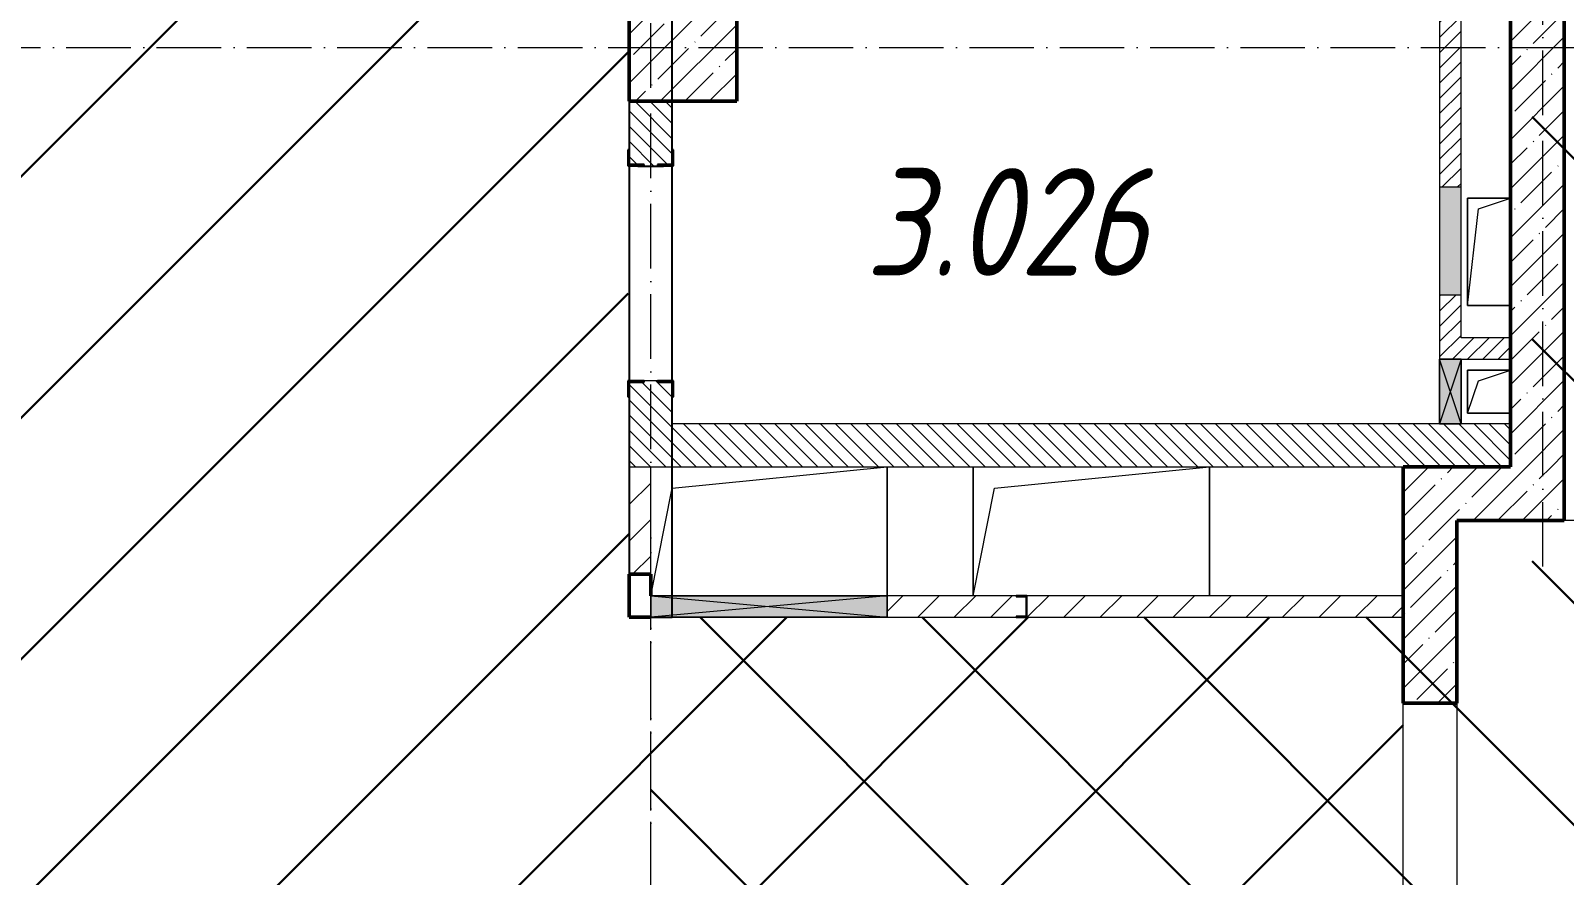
# Model space of a CAD drawing. Header units: millimetres. Extents: x 35697 to 388678, y -91946 to 171347.
# Drawn here: x 374236 to 381371, y -38782 to -34854 of the extents above; entities that cross this region are included whole.
import ezdxf

# ---------------------------------------------------------------- set-up
doc = ezdxf.new("R2010")
doc.units = ezdxf.units.MM
doc.linetypes.add('50_200_ШТРИХ_1Т_ш5_п1_п1_', pattern=[700, 500, -100, 0, -100])
for name, color, linetype, lineweight in [('2.1) ПГП окна 2.8 м', 5, 'Continuous', 30), ('4) ЛЕстницы', 5, 'Continuous', 30), ('A-DETL-GENF-OTLN', 7, 'Continuous', 9), ('A-FLOR-____-OTLN', 7, 'Continuous', 9), ('A-GENM-____-MCUT', 7, 'Continuous', 25), ('A-GENM-____-OTLN', 7, 'Continuous', 9), ('A-GENM-____-OTLN-1', 7, 'Continuous', 25), ('A-GLAZ-____-OTLN', 7, 'Continuous', 9), ('A-WALL-____-MCUT', 7, 'Continuous', 13), ('A-WALL-____-MCUT-2', 7, 'Continuous', 50), ('A-WALL-____-OTLN', 7, 'Continuous', 9), ('A-WALL-____-PATT-1', 7, 'Continuous', 9), ('A-WALL-FNSH-MCUT-1', 7, 'Continuous', 9), ('I-WALL-____-OTLN', 7, 'Continuous', 9), ('S-COLS-____-MCUT', 7, 'Continuous', 50), ('S-COLS-____-OTLN', 7, 'Continuous', 9), ('S-GRID-____-OTLN-1', 7, '50_200_ШТРИХ_1Т_ш5_п1_п1_', 9), ('Марки помещений', 7, 'Continuous', 9), ('стяжа', 7, 'Continuous', 30)]:
    doc.layers.add(name, color=color, linetype=linetype, lineweight=lineweight)
doc.styles.add('ISOCPEUR_I_2', font='isocpeui.ttf', dxfattribs={"width": 0.85, "height": 2.3})
pattern_1 = [(45, (283770.71, -86863.46), (-84.85281, 84.85281), [])]
pattern_2 = [(45, (283770.7, -86863.46), (-114.04925, 114.04925), []), (45, (283884.76, -86863.46), (-114.04925, 114.04925), [201.612, -40.322, 3.353, -36.97])]
pattern_3 = [(45, (283770.707, -86863.456), (-35.35534, 35.35534), [])]
pattern_4 = [(135, (283770.707, -86863.456), (-35.35534, -35.35534), [])]

# ---------------------------------------------------------------- blocks, each defined once
blk = doc.blocks.new('BSC_Колонна _Прямоугольная - 500х500-V146-АР1_План отверстий 3 этажа в осях 1-64_Ю-ЯЯ')
at = {"layer": 'S-COLS-____-OTLN'}
h = blk.add_hatch(dxfattribs=at)
h.set_pattern_fill('FP_151', color=256, style=0, pattern_type=2)
h.set_pattern_definition([(45, (-93500, -51931.04), (-114.04925, 114.04925), []), (45, (-93385.95, -51931.04), (-114.04925, 114.04925), [201.613, -40.323, 3.353, -36.97])])
h.paths.add_polyline_path([(-250, -250), (250, -250), (250, 250), (-250, 250)], flags=0)
at = {"layer": 'S-COLS-____-MCUT'}
for p, q in [((250, 250), (-250, 250)), ((-250, 250), (-250, -250)), ((250, -250), (250, 250)), ((-250, -250), (250, -250))]:
    blk.add_line(p, q, dxfattribs=at)
blk = doc.blocks.new('154_Стойка_СКБ_Уголок - СМ-2180_200-28268025-АР1_План отверстий 3 этажа в осях 1-64_Ю-ЯЯ')
at = {"layer": 'A-GENM-____-MCUT'}
for p, q in [((125, 156), (125, 81)), ((200, 156), (125, 156)), ((131, 81), (131, 150)), ((131, 150), (200, 150)), ((200, 150), (200, 156)), ((125, 81), (131, 81)), ((131, 19), (125, 19)), ((125, 19), (125, -56)), ((131, -50), (131, 19)), ((125, -56), (200, -56)), ((200, -50), (131, -50)), ((200, -56), (200, -50))]:
    blk.add_line(p, q, dxfattribs=at)
blk = doc.blocks.new('Стойка_Влож_Полоса боковая - Полоса-28213942-АР1_План отверстий 3 этажа в осях 1-64_Ю-ЯЯ')
at = {"layer": 'A-GENM-____-OTLN'}
for p, q in [((-5, 60), (0, 60)), ((-5, -60), (-5, 60)), ((0, -60), (-5, -60))]:
    blk.add_line(p, q, dxfattribs=at)
blk = doc.blocks.new('154_Фахверк_СКБ_Швеллер - Тип_100_3960-28515445-АР1_План отверстий 3 этажа в осях 1-64_Ю-ЯЯ')
at = {"layer": 'A-GENM-____-MCUT'}
for p, q in [((175, 50), (125, 50)), ((125, 50), (125, -50)), ((128, 47), (175, 47)), ((128, -47), (128, 47)), ((175, 47), (175, 50)), ((125, -50), (175, -50)), ((175, -47), (128, -47)), ((175, -50), (175, -47))]:
    blk.add_line(p, q, dxfattribs=at)
blk = doc.blocks.new('AR_Отверстие Ниша - Лючок-32405250-АР1_План отверстий 3 этажа в осях 1-64_Ю-ЯЯ')
at = {"layer": 'A-GLAZ-____-OTLN'}
blk.add_hatch(color=256, dxfattribs=at).paths.add_polyline_path([(250, -50), (250, 50), (-250, 50), (-250, -50)], flags=0)
for p, q in [((250, 50), (-250, 50)), ((-250, 50), (-250, -50)), ((250, -50), (250, 50)), ((-250, -50), (250, -50))]:
    blk.add_line(p, q, dxfattribs=at)
blk = doc.blocks.new('AR_Отверстие прямоугольное _в плите_ - AR_Отверстие прямоугольное _в плите_-30229458-АР1_План отверстий 3 этажа в осях 1-64_Ю-ЯЯ')
at = {"layer": 'A-GENM-____-OTLN'}
for p, q in [((100, 250), (-100, 250)), ((-100, 250), (-100, -250)), ((-50, 200), (100, 250)), ((-100, -250), (-50, 200)), ((-100, -250), (100, -250))]:
    blk.add_line(p, q, dxfattribs=at)
blk = doc.blocks.new('AR_Отверстие прямоугольное _в плите_ - AR_Отверстие прямоугольное _в плите_-V194-АР1_План отверстий 3 этажа в осях 1-64_Ю-ЯЯ')
at = {"layer": 'A-GENM-____-OTLN'}
for p, q in [((100, 100), (-100, 100)), ((-100, 100), (-100, -100)), ((-50, 50), (100, 100)), ((-100, -100), (-50, 50)), ((-100, -100), (100, -100))]:
    blk.add_line(p, q, dxfattribs=at)
blk = doc.blocks.new('AR_Отверстие прямоугольное _в плите_ - AR_Отверстие прямоугольное _в плите_-30552682-АР1_План отверстий 3 этажа в осях 1-64_Ю-ЯЯ')
at = {"layer": 'A-GENM-____-OTLN'}
for p, q in [((-550, 300), (-550, -300)), ((-450, 200), (550, 300)), ((550, -300), (550, 300)), ((-550, -300), (-450, 200))]:
    blk.add_line(p, q, dxfattribs=at)
blk = doc.blocks.new('AR_Отверстие прямоугольное _в плите_ - AR_Отверстие прямоугольное _в плите_-V204-АР1_План отверстий 3 этажа в осях 1-64_Ю-ЯЯ')
at = {"layer": 'A-GENM-____-OTLN'}
for p, q in [((-450, 200), (550, 300)), ((550, -300), (550, 300)), ((-550, -300), (-450, 200))]:
    blk.add_line(p, q, dxfattribs=at)
blk = doc.blocks.new('AR_Отверстие прямоугольное _в стене_ - AR_Отверстие прямоугольное _в стене__ОВ-36943067-АР1_План отверстий 3 этажа в осях 1-64_Ю-ЯЯ')
at = {"layer": 'A-GLAZ-____-OTLN'}
blk.add_hatch(color=256, dxfattribs=at).paths.add_polyline_path([(550, -50), (550, 50), (-550, 50), (-550, -50)], flags=0)
at = {"layer": 'A-DETL-GENF-OTLN'}
for p, q in [((-550, -50), (-550, 50)), ((-550, 50), (550, 50)), ((550, 50), (-550, -50)), ((-550, 50), (550, -50)), ((550, 50), (-550, 50)), ((-550, 50), (-550, -50)), ((550, 50), (550, -50)), ((550, -50), (550, 50)), ((550, -50), (-550, -50)), ((-550, -50), (550, -50))]:
    blk.add_line(p, q, dxfattribs=at)
blk = doc.blocks.new('AR_Отверстие прямоугольное _в стене__БезПР - AR_Отверстие прямоугольное _в стене__БезПР-36789536-АР1_План отверстий 3 этажа в осях 1-64_Ю-ЯЯ')
at = {"layer": 'A-GLAZ-____-OTLN'}
blk.add_hatch(color=256, dxfattribs=at).paths.add_polyline_path([(150, 50), (-150, 50), (-150, -50), (150, -50)], flags=0)
at = {"layer": 'A-DETL-GENF-OTLN'}
for p, q in [((-150, -50), (-150, 50)), ((-150, 50), (150, 50)), ((150, 50), (-150, -50)), ((-150, 50), (150, -50)), ((150, 50), (-150, 50)), ((-150, 50), (-150, -50)), ((150, 50), (150, -50)), ((150, -50), (150, 50)), ((150, -50), (-150, -50)), ((-150, -50), (150, -50))]:
    blk.add_line(p, q, dxfattribs=at)
blk = doc.blocks.new('BSC_Колонна _Прямоугольная1 - 200х100 _металл_-V211-АР1_План отверстий 3 этажа в осях 1-64_Ю-ЯЯ')
at = {"layer": 'S-COLS-____-MCUT'}
for p, q in [((0, 50), (-100, 50)), ((-100, 50), (-100, -50)), ((100, -50), (100, 50)), ((-100, -50), (100, -50))]:
    blk.add_line(p, q, dxfattribs=at)
blk = doc.blocks.new('3эт')
at = {"layer": 'S-GRID-____-OTLN-1', "color": 251, "ltscale": 0.6, "true_color": 0x636466}
for p, q in [((377120.7, -46882.4), (377120.7, 4029.4)), ((381270.7, -37346.8), (381270.7, 4029.4)), ((352977.2, -34932.4), (387845.1, -34932.4)), ((377120.7, -91346.1), (377120.7, -36982.5))]:
    blk.add_line(p, q, dxfattribs=at)

msp = doc.modelspace()

# ---------------------------------------------------------------- hatches: boundary and pattern name
at = {"layer": '2.1) ПГП окна 2.8 м'}
h = msp.add_hatch(dxfattribs=at)
h.set_pattern_fill('ANSI31', color=5, scale=250)
edge = h.paths.add_edge_path()
edge.add_line((377020.7, -31682.4), (373020.7, -31682.4))
edge.add_line((373020.7, -31682.4), (372520.7, -31682.4))
edge.add_line((372520.7, -31682.4), (371919.3, -31682.4))
edge.add_line((371919.3, -31682.4), (369620.7, -31682.4))
edge.add_line((369620.7, -31682.4), (369585.7, -31682.4))
edge.add_line((369585.7, -31682.4), (369585.7, -31688.4))
edge.add_line((369585.7, -31688.4), (369205.7, -31688.4))
edge.add_line((369205.7, -31688.4), (369170.7, -31682.4))
edge.add_line((369170.7, -31682.4), (367470.7, -31682.4))
edge.add_line((367470.7, -31682.4), (367470.7, -31688.4))
edge.add_line((367470.7, -31688.4), (367395.7, -31688.4))
edge.add_line((367395.7, -31688.4), (367170.7, -31682.4))
edge.add_line((367170.7, -31682.4), (367170.7, -31917.4))
edge.add_line((367170.7, -31917.4), (367170.7, -32167.4))
edge.add_line((367170.7, -32167.4), (367170.7, -32507.4))
edge.add_line((367170.7, -32507.4), (367176.7, -32507.4))
edge.add_line((367176.7, -32507.4), (367176.7, -32582.4))
edge.add_line((367176.7, -32582.4), (367176.7, -32588.4))
edge.add_line((367176.7, -32588.4), (367176.7, -32657.4))
edge.add_line((367176.7, -32657.4), (367171.1, -33657.4))
edge.add_line((367171.1, -33657.4), (367176.7, -33657.4))
edge.add_line((367176.7, -33657.4), (367176.7, -33726.4))
edge.add_line((367176.7, -33726.4), (367176.7, -33732.4))
edge.add_line((367176.7, -33732.4), (367176.7, -33807.4))
edge.add_line((367176.7, -33807.4), (367170.7, -34682.4))
edge.add_line((367170.7, -34682.4), (367170.7, -35182.4))
edge.add_line((367170.7, -35182.4), (367170.7, -35657.4))
edge.add_line((367170.7, -35657.4), (367176.7, -35657.4))
edge.add_line((367176.7, -35657.4), (367176.7, -35732.4))
edge.add_line((367176.7, -35732.4), (367176.7, -35738.4))
edge.add_line((367176.7, -35738.4), (367170.7, -35762.4))
edge.add_line((367170.7, -35762.4), (367170.7, -35732.4))
edge.add_line((367170.7, -35732.4), (367130.7, -35732.4))
edge.add_line((367130.7, -35732.4), (367130.7, -35737.4))
edge.add_line((367130.7, -35737.4), (367010.7, -35737.4))
edge.add_line((367010.7, -35737.4), (366970.7, -35733.1))
edge.add_line((366970.7, -35733.1), (366970.7, -37532.4))
edge.add_line((366970.7, -37532.4), (367039.7, -37532.4))
edge.add_line((367039.7, -37532.4), (367101.7, -37532.4))
edge.add_line((367101.7, -37532.4), (367176.7, -37532.4))
edge.add_line((367176.7, -37532.4), (367176.7, -37607.4))
edge.add_line((367176.7, -37607.4), (367170.7, -38007.4))
edge.add_line((367170.7, -38007.4), (367176.7, -38007.4))
edge.add_line((367176.7, -38007.4), (367176.7, -38082.4))
edge.add_line((367176.7, -38082.4), (367170.7, -38112.4))
edge.add_line((367170.7, -38112.4), (367170.7, -38082.4))
edge.add_line((367170.7, -38082.4), (367101.7, -38082.4))
edge.add_line((367101.7, -38082.4), (367039.7, -38082.4))
edge.add_line((367039.7, -38082.4), (366970.7, -38082.4))
edge.add_line((366970.7, -38082.4), (366970.7, -39882.4))
edge.add_line((366970.7, -39882.4), (367010.7, -39882.4))
edge.add_line((367010.7, -39882.4), (367010.7, -39877.4))
edge.add_line((367010.7, -39877.4), (367130.7, -39877.4))
edge.add_line((367130.7, -39877.4), (367170.7, -39881.8))
edge.add_line((367170.7, -39881.8), (367170.7, -39852.4))
edge.add_line((367170.7, -39852.4), (367176.7, -39807.4))
edge.add_line((367176.7, -39807.4), (367176.7, -39876.4))
edge.add_line((367176.7, -39876.4), (367176.7, -39882.4))
edge.add_line((367176.7, -39882.4), (367176.7, -39957.4))
edge.add_line((367176.7, -39957.4), (367170.7, -40432.4))
edge.add_line((367170.7, -40432.4), (367170.7, -40932.4))
edge.add_line((367170.7, -40932.4), (367170.7, -41157.4))
edge.add_line((367170.7, -41157.4), (367176.7, -41157.4))
edge.add_line((367176.7, -41157.4), (367176.7, -41232.4))
edge.add_line((367176.7, -41232.4), (367176.7, -42857.4))
edge.add_line((367176.7, -42857.4), (367176.7, -42926.4))
edge.add_line((367176.7, -42926.4), (367176.7, -42932.4))
edge.add_line((367176.7, -42932.4), (367176.7, -43032.4))
edge.add_line((367176.7, -43032.4), (369320.7, -43032.4))
edge.add_line((369320.7, -43032.4), (369370.7, -43032.4))
edge.add_line((369370.7, -43032.4), (370420.7, -43032.4))
edge.add_line((370420.7, -43032.4), (371470.7, -43032.4))
edge.add_line((371470.7, -43032.4), (371570.7, -43032.4))
edge.add_line((371570.7, -43032.4), (371570.7, -43682.4))
edge.add_line((371570.7, -43682.4), (372070.7, -43682.4))
edge.add_line((372070.7, -43682.4), (372370.7, -43682.4))
edge.add_line((372370.7, -43682.4), (372520.7, -43682.4))
edge.add_line((372520.7, -43682.4), (372520.7, -43382.4))
edge.add_line((372520.7, -43382.4), (373020.7, -43382.4))
edge.add_line((373020.7, -43382.4), (373020.7, -43882.4))
edge.add_line((373020.7, -43882.4), (376470.7, -43882.4))
edge.add_line((376470.7, -43882.4), (376470.7, -43382.4))
edge.add_line((376470.7, -43382.4), (376970.7, -43382.4))
edge.add_line((376970.7, -43382.4), (376970.7, -42604.5))
edge.add_arc((376995.7, -42561.2), 50, 180, 240.04555, ccw=False)
edge.add_arc((376995.7, -42561.2), 50, 119.95445, 180, ccw=False)
edge.add_line((376970.7, -42517.9), (376970.7, -40032.4))
edge.add_line((376970.7, -40032.4), (376470.7, -40032.4))
edge.add_line((376470.7, -40032.4), (376470.7, -39532.4))
edge.add_line((376470.7, -39532.4), (376970.7, -39532.4))
edge.add_line((376970.7, -39532.4), (376970.7, -39832.4))
edge.add_line((376970.7, -39832.4), (380620.7, -39832.4))
edge.add_line((380620.7, -39832.4), (380620.7, -39582.4))
edge.add_line((380620.7, -39582.4), (380620.7, -37982.4))
edge.add_line((380620.7, -37982.4), (380620.7, -37582.4))
edge.add_line((380620.7, -37582.4), (378870.7, -37582.4))
edge.add_line((378870.7, -37582.4), (378820.7, -37582.4))
edge.add_line((378820.7, -37582.4), (378220.7, -37582.4))
edge.add_line((378220.7, -37582.4), (377120.7, -37582.4))
edge.add_line((377120.7, -37582.4), (377020.7, -37582.4))
edge.add_line((377020.7, -37582.4), (377020.7, -37382.4))
edge.add_line((377020.7, -37382.4), (377020.7, -36557.4))
edge.add_line((377020.7, -36557.4), (377014.7, -36557.4))
edge.add_line((377014.7, -36557.4), (377014.7, -36482.4))
edge.add_line((377014.7, -36482.4), (377016, -35482.4))
edge.add_line((377016, -35482.4), (377014.7, -35482.4))
edge.add_line((377014.7, -35482.4), (377014.7, -35407.4))
edge.add_line((377014.7, -35407.4), (377016.5, -34307.4))
edge.add_line((377016.5, -34307.4), (377014.7, -34307.4))
edge.add_line((377014.7, -34307.4), (377014.7, -34232.4))
edge.add_line((377014.7, -34232.4), (377017.4, -33082.4))
edge.add_line((377017.4, -33082.4), (377014.7, -33082.4))
edge.add_line((377014.7, -33082.4), (377014.7, -33007.4))
edge.add_line((377014.7, -33007.4), (377020.7, -31682.4))
h.paths.add_polyline_path([(372520.7, -34682.4), (373020.7, -34682.4), (373470.7, -34682.4), (373720.7, -34682.4), (373820.7, -34682.4), (373820.7, -36882.4), (372720.7, -36882.4), (372720.7, -38732.4), (373820.7, -38732.4), (373820.7, -40932.4), (373020.7, -40932.4), (372520.7, -40932.4), (372520.7, -40432.4), (372520.7, -35182.4)], flags=16)
h.paths.add_polyline_path([(373470.7, -34782.4), (373470.7, -34682.4), (373720.7, -34682.4), (373720.7, -34782.4), (373720.7, -36782.4), (373020.7, -36782.4), (373020.7, -35382.4), (373720.7, -35382.4), (373720.7, -34782.4)], flags=0)
h.paths.add_polyline_path([(373020.7, -35382.4), (373720.7, -35382.4), (373137.4, -35499.1), (373020.7, -36782.4)], flags=0)
h.paths.add_polyline_path([(373020.7, -38932.4), (373620.7, -38932.4), (373620.7, -40232.4), (373020.7, -40232.4)], flags=0)
h.paths.add_polyline_path([(368856.9, -39082.8), (370515.2, -39082.8), (370515.2, -37882.8), (368856.9, -37882.8)], flags=16)
at = {"layer": '4) ЛЕстницы'}
h = msp.add_hatch(dxfattribs=at)
h.set_pattern_fill('ANSI31', color=256, scale=230, angle=90)
h.paths.add_polyline_path([(381220.7, -37582.4), (381220.7, -31682.4), (384620.7, -31682.4), (384620.7, -37582.4)])
h = msp.add_hatch(dxfattribs=at)
h.set_pattern_fill('ANSI31', color=256, scale=230, angle=90)
h.paths.add_polyline_path([(377120.7, -39632.4), (377120.7, -37582.4), (384620.7, -37582.4), (384620.7, -39632.4)])
at = {"layer": 'A-WALL-____-PATT-1'}
h = msp.add_hatch(dxfattribs=at)
h.set_pattern_fill('FP_12', color=256, style=0, pattern_type=2)
h.set_pattern_definition(pattern_2)
h.paths.add_polyline_path([(381120.7, -36882.4), (381370.7, -36882.4), (381370.7, -31682.4), (381120.7, -31682.4), (381120.7, -36097.9)], flags=0)
h = msp.add_hatch(dxfattribs=at)
h.set_pattern_fill('FP_8', color=256, style=0, pattern_type=2)
h.set_pattern_definition(pattern_3)
h.paths.add_polyline_path([(380890.7, -36382.4), (380890.7, -36082.4), (380790.7, -36082.4), (380790.7, -36382.4), (380865.7, -36382.4)], flags=0)
h.paths.add_polyline_path([(380852.9, -35582.4), (380890.7, -35582.4), (380890.7, -31982.4), (380790.7, -31982.4), (380790.7, -35582.4), (380850.7, -35582.4)], flags=0)
h = msp.add_hatch(dxfattribs=at)
h.set_pattern_fill('FP_9', color=256, style=0, pattern_type=2)
h.set_pattern_definition(pattern_4)
h.paths.add_polyline_path([(377220.7, -36882.4), (377220.7, -36488.4), (377151.7, -36488.4), (377151.7, -36482.4), (377089.7, -36482.4), (377089.7, -36488.4), (377020.7, -36488.4), (377020.7, -36882.4)], flags=0)
h.paths.add_polyline_path([(377089.7, -35482.4), (377151.7, -35482.4), (377151.7, -35476.4), (377220.7, -35476.4), (377220.7, -35182.4), (377020.7, -35182.4), (377020.7, -35476.4), (377089.7, -35476.4)], flags=0)
h = msp.add_hatch(dxfattribs=at)
h.set_pattern_fill('FP_8', color=256, style=0, pattern_type=2)
h.set_pattern_definition(pattern_3)
h.paths.add_polyline_path([(381120.7, -36382.4), (381120.7, -36282.4), (380890.7, -36282.4), (380890.7, -36382.4), (380967.2, -36382.4)], flags=0)
h = msp.add_hatch(dxfattribs=at)
h.set_pattern_fill('FP_9', color=256, style=0, pattern_type=2)
h.set_pattern_definition(pattern_4)
h.paths.add_polyline_path([(381120.7, -36882.4), (381120.7, -36682.4), (377220.7, -36682.4), (377220.7, -36882.4), (380967.2, -36882.4)], flags=0)
h = msp.add_hatch(dxfattribs=at)
h.set_pattern_fill('FP_7', color=256, style=0, pattern_type=2)
h.set_pattern_definition(pattern_1)
h.paths.add_polyline_path([(377020.7, -37382.4), (377120.7, -37382.4), (377120.7, -36882.4), (377020.7, -36882.4)], flags=0)
h = msp.add_hatch(dxfattribs=at)
h.set_pattern_fill('FP_12', color=256, style=0, pattern_type=2)
h.set_pattern_definition(pattern_2)
h.paths.add_polyline_path([(380870.7, -37132.4), (381370.7, -37132.4), (381370.7, -36882.4), (380620.7, -36882.4), (380620.7, -37132.4)], flags=0)
h = msp.add_hatch(dxfattribs=at)
h.set_pattern_fill('FP_12', color=256, style=0, pattern_type=2)
h.set_pattern_definition(pattern_2)
h.paths.add_polyline_path([(380620.7, -39782.4), (380870.7, -39782.4), (380870.7, -39582.4), (380620.7, -39582.4)], flags=0)
h.paths.add_polyline_path([(380870.7, -37982.4), (380870.7, -37132.4), (380620.7, -37132.4), (380620.7, -37982.4)], flags=0)
h = msp.add_hatch(dxfattribs=at)
h.set_pattern_fill('FP_7', color=256, style=0, pattern_type=2)
h.set_pattern_definition(pattern_1)
h.paths.add_polyline_path([(380620.7, -37582.4), (380620.7, -37482.4), (378870.7, -37482.4), (378870.7, -37582.4), (379199.8, -37582.4)], flags=0)
h.paths.add_polyline_path([(378820.7, -37582.4), (378820.7, -37579.4), (378867.7, -37579.4), (378867.7, -37485.4), (378820.7, -37485.4), (378820.7, -37482.4), (378220.7, -37482.4), (378220.7, -37582.4)], flags=0)

# ---------------------------------------------------------------- linework, layer by layer
msp.add_lwpolyline([(377020.7, -37582.4), (377220.7, -37582.4), (377220.7, -31682.4), (377020.7, -31682.4)], close=True)
at = {"layer": 'A-FLOR-____-OTLN'}
for p, q in [((380920.7, -35632.4), (381120.7, -35632.4)), ((380920.7, -36132.4), (380920.7, -35632.4)), ((381120.7, -36132.4), (380920.7, -36132.4)), ((380920.7, -36432.4), (381120.7, -36432.4)), ((380920.7, -36632.4), (380920.7, -36432.4)), ((381120.7, -36632.4), (380920.7, -36632.4)), ((378220.7, -36882.4), (378220.7, -37482.4)), ((378620.7, -37482.4), (378620.7, -36882.4)), ((379720.7, -36882.4), (379720.7, -37482.4)), ((382050.7, -37132.4), (381370.7, -37132.4))]:
    msp.add_line(p, q, dxfattribs=at)
at = {"layer": 'A-WALL-____-MCUT'}
for p, q in [((377020.7, -35182.4), (377020.7, -35407.4)), ((377220.7, -35407.4), (377220.7, -35182.4)), ((377089.7, -35482.4), (377151.7, -35482.4)), ((377151.7, -36482.4), (377089.7, -36482.4)), ((377020.7, -36557.4), (377020.7, -36882.4)), ((377220.7, -36682.4), (377220.7, -36557.4)), ((380790.7, -36682.4), (377220.7, -36682.4)), ((381120.7, -36682.4), (380890.7, -36682.4)), ((377020.7, -36882.4), (380620.7, -36882.4))]:
    msp.add_line(p, q, dxfattribs=at)
at = {"layer": 'A-WALL-____-MCUT-2'}
for p, q in [((381120.7, -31432.4), (381120.7, -36882.4)), ((381370.7, -37132.4), (381370.7, -31682.4)), ((380620.7, -36882.4), (380620.7, -37982.4)), ((381120.7, -36882.4), (380620.7, -36882.4)), ((380870.7, -37982.4), (380870.7, -37132.4)), ((380870.7, -37132.4), (381370.7, -37132.4)), ((380620.7, -37982.4), (380870.7, -37982.4))]:
    msp.add_line(p, q, dxfattribs=at)
at = {"layer": 'A-WALL-____-OTLN'}
for p, q in [((380620.7, -39582.4), (380620.7, -37982.4)), ((380870.7, -37982.4), (380870.7, -39582.4))]:
    msp.add_line(p, q, dxfattribs=at)
at = {"layer": 'A-WALL-FNSH-MCUT-1'}
for p, q in [((380890.7, -35582.4), (380890.7, -31982.4)), ((380790.7, -34532.4), (380790.7, -35582.4)), ((380790.7, -36082.4), (380790.7, -36382.4)), ((380890.7, -36282.4), (380890.7, -36082.4)), ((381120.7, -36282.4), (380890.7, -36282.4)), ((380890.7, -36382.4), (381120.7, -36382.4)), ((377020.7, -36882.4), (377020.7, -37382.4)), ((377120.7, -37382.4), (377120.7, -36882.4)), ((378820.7, -37482.4), (378220.7, -37482.4)), ((380620.7, -37482.4), (378870.7, -37482.4)), ((378220.7, -37582.4), (378820.7, -37582.4)), ((378870.7, -37582.4), (380620.7, -37582.4))]:
    msp.add_line(p, q, dxfattribs=at)
at = {"layer": 'I-WALL-____-OTLN'}
for p, q in [((377020.7, -36482.4), (377020.7, -35482.4)), ((377220.7, -35482.4), (377220.7, -36482.4))]:
    msp.add_line(p, q, dxfattribs=at)

# ---------------------------------------------------------------- block references
at = {"layer": 'A-GENM-____-OTLN', "rotation": 89.99999999999991}
msp.add_blockref('Стойка_Влож_Полоса боковая - Полоса-28213942-АР1_План отверстий 3 этажа в осях 1-64_Ю-ЯЯ', (377120.7, -35482.4), dxfattribs=at)
at = {"layer": 'A-GENM-____-OTLN'}
for name, p in [('AR_Отверстие прямоугольное _в плите_ - AR_Отверстие прямоугольное _в плите_-30229458-АР1_План отверстий 3 этажа в осях 1-64_Ю-ЯЯ', (381020.7, -35882.4)), ('AR_Отверстие прямоугольное _в плите_ - AR_Отверстие прямоугольное _в плите_-V194-АР1_План отверстий 3 этажа в осях 1-64_Ю-ЯЯ', (381020.7, -36532.4)), ('AR_Отверстие прямоугольное _в плите_ - AR_Отверстие прямоугольное _в плите_-V204-АР1_План отверстий 3 этажа в осях 1-64_Ю-ЯЯ', (377670.7, -37182.4)), ('AR_Отверстие прямоугольное _в плите_ - AR_Отверстие прямоугольное _в плите_-30552682-АР1_План отверстий 3 этажа в осях 1-64_Ю-ЯЯ', (379170.7, -37182.4))]:
    msp.add_blockref(name, p, dxfattribs=at)
at = {"layer": 'A-GENM-____-OTLN-1'}
for name, p, rotation in [('154_Стойка_СКБ_Уголок - СМ-2180_200-28268025-АР1_План отверстий 3 этажа в осях 1-64_Ю-ЯЯ', (377170.7, -35607.4), 89.9999999999999), ('154_Стойка_СКБ_Уголок - СМ-2180_200-28268025-АР1_План отверстий 3 этажа в осях 1-64_Ю-ЯЯ', (377070.7, -36357.4), 269.9999999999999), ('154_Фахверк_СКБ_Швеллер - Тип_100_3960-28515445-АР1_План отверстий 3 этажа в осях 1-64_Ю-ЯЯ', (378995.7, -37532.4), 180)]:
    msp.add_blockref(name, p, dxfattribs=dict(at, rotation=rotation))
at = {"layer": 'A-GLAZ-____-OTLN', "rotation": 270}
for name, p in [('AR_Отверстие Ниша - Лючок-32405250-АР1_План отверстий 3 этажа в осях 1-64_Ю-ЯЯ', (380840.7, -35832.4)), ('AR_Отверстие прямоугольное _в стене__БезПР - AR_Отверстие прямоугольное _в стене__БезПР-36789536-АР1_План отверстий 3 этажа в осях 1-64_Ю-ЯЯ', (380840.7, -36532.4))]:
    msp.add_blockref(name, p, dxfattribs=at)
at = {"layer": 'A-GLAZ-____-OTLN'}
msp.add_blockref('AR_Отверстие прямоугольное _в стене_ - AR_Отверстие прямоугольное _в стене__ОВ-36943067-АР1_План отверстий 3 этажа в осях 1-64_Ю-ЯЯ', (377670.7, -37532.4), dxfattribs=at)
at = {"layer": 'S-COLS-____-OTLN'}
msp.add_blockref('BSC_Колонна _Прямоугольная - 500х500-V146-АР1_План отверстий 3 этажа в осях 1-64_Ю-ЯЯ', (377270.7, -34932.4), dxfattribs=at)
at = {"layer": 'S-COLS-____-OTLN', "rotation": 270.0000000000001}
msp.add_blockref('BSC_Колонна _Прямоугольная1 - 200х100 _металл_-V211-АР1_План отверстий 3 этажа в осях 1-64_Ю-ЯЯ', (377070.7, -37482.4), dxfattribs=at)
at = {"layer": 'стяжа'}
msp.add_blockref('3эт', (0, 0), dxfattribs=at)

# ---------------------------------------------------------------- texts
at = {"layer": 'Марки помещений', "insert": (378119.5, -35493.4), "char_height": 500, "width": 785.654, "attachment_point": 1, "style": 'ISOCPEUR_I_2'}
msp.add_mtext('3.026', dxfattribs=at)

doc.saveas('drawing.dxf')
